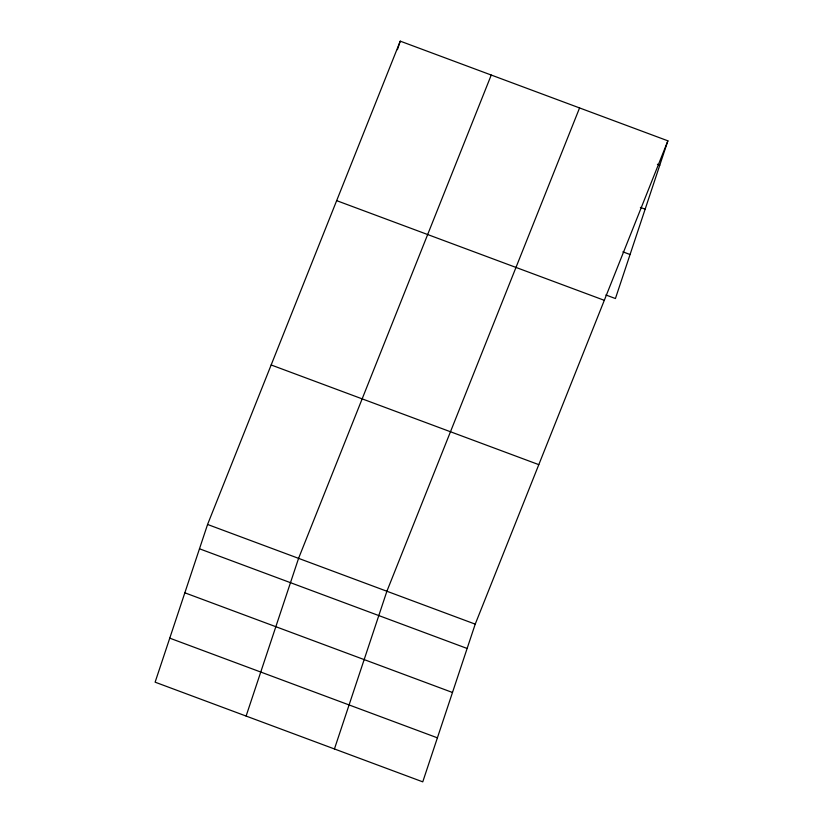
<?xml version="1.0" encoding="UTF-8"?>
<svg xmlns="http://www.w3.org/2000/svg" width="823" height="823" viewBox="0 0 823 823"><rect width="100%" height="100%" fill="white"/><g stroke="black" fill="none" stroke-linecap="round" stroke-linejoin="round"><path stroke-width="1.23" d="M207.571 524.467L155.115 682.174L422.755 781.85L475.221 624.143L667.885 140.826L400.245 41.15L207.571 524.467L475.221 624.143M397.416 49.668L400.245 41.15M246.108 716.061L298.574 558.354L491.249 75.037M334.436 748.961L386.892 591.253L579.567 107.936M667.885 140.826L615.429 298.533L605.882 294.984M657.412 164.261L659.799 165.156M640.387 207.396L645.16 209.165M622.908 251.848L630.068 254.523M336.658 200.647L604.308 300.323M271.158 364.97L538.798 464.645M199.485 548.787L467.125 648.462M184.836 592.807L452.485 692.482M169.754 638.154L437.394 737.83"/></g></svg>
